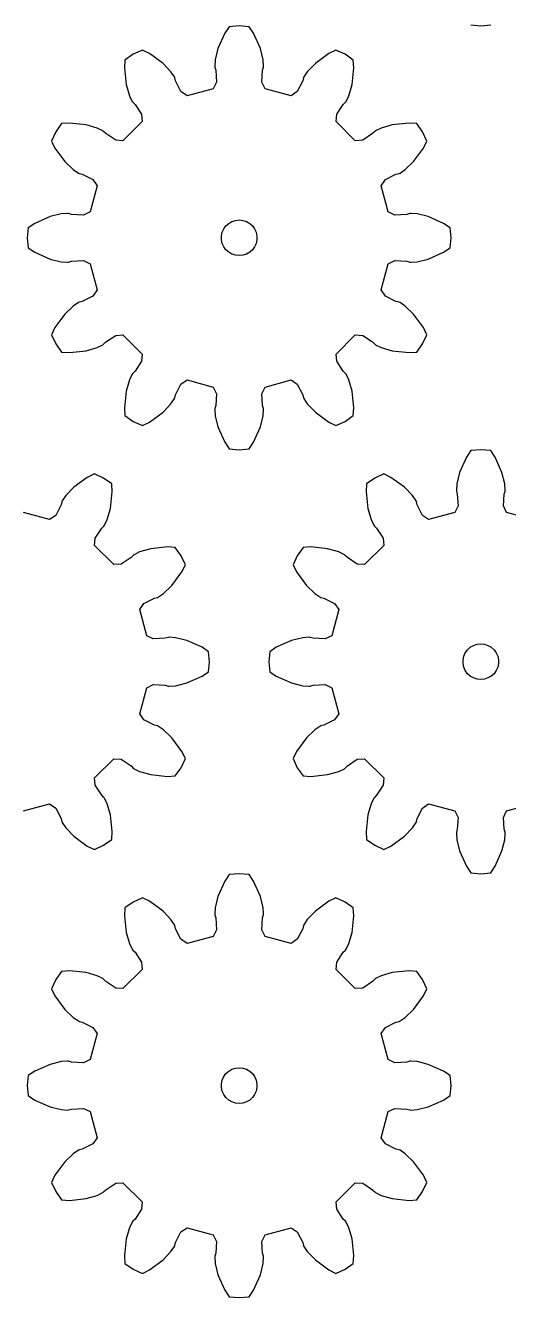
# Model space of a CAD drawing. Extents: x 0 to 198, y 0 to 214.
# Drawn here: x 81.1 to 121.8, y 0 to 107 of the extents above; entities that cross this region are included whole.
import ezdxf

# ---------------------------------------------------------------- set-up
doc = ezdxf.new("R2010")
doc.units = 0

msp = doc.modelspace()

# ---------------------------------------------------------------- linework, layer by layer
for p, q in [((118.61, 107.03), (119.45, 106.95)), ((119.45, 106.95), (120.3, 107.03)), ((97.91, 106.33), (97.34, 105.04)), ((98.28, 106.88), (97.91, 106.33)), ((99.13, 106.95), (98.28, 106.88)), ((99.97, 106.88), (99.13, 106.95)), ((100.34, 106.33), (99.97, 106.88)), ((100.91, 105.04), (100.34, 106.33)), ((90.98, 104.92), (90.21, 104.56)), ((91.58, 104.63), (90.98, 104.92)), ((97.34, 105.04), (97.11, 104.09)), ((101.15, 104.09), (100.91, 105.04)), ((107.27, 104.92), (106.68, 104.63)), ((108.04, 104.56), (107.27, 104.92)), ((89.52, 104.08), (89.48, 103.42)), ((90.21, 104.56), (89.52, 104.08)), ((92.72, 103.8), (91.58, 104.63)), ((93.39, 103.1), (92.72, 103.8)), ((97.11, 104.09), (97.07, 103.56)), ((101.18, 103.56), (101.15, 104.09)), ((105.54, 103.8), (104.86, 103.1)), ((106.68, 104.63), (105.54, 103.8)), ((108.73, 104.08), (108.04, 104.56)), ((108.78, 103.42), (108.73, 104.08)), ((89.48, 103.42), (89.63, 102.01)), ((93.69, 102.66), (93.39, 103.1)), ((97.07, 103.56), (97.08, 103.48)), ((97.08, 103.48), (97.15, 103.23)), ((97.15, 103.23), (97.22, 102.23)), ((101.04, 102.23), (101.1, 103.23)), ((101.1, 103.23), (101.17, 103.48)), ((101.17, 103.48), (101.18, 103.56)), ((104.86, 103.1), (104.57, 102.66)), ((108.63, 102.01), (108.78, 103.42)), ((89.63, 102.01), (89.9, 101.08)), ((93.72, 102.58), (93.69, 102.66)), ((93.78, 102.32), (93.72, 102.58)), ((94.23, 101.43), (93.78, 102.32)), ((96.94, 101.67), (94.74, 101.08)), ((97.22, 102.23), (96.94, 101.67)), ((101.31, 101.67), (101.04, 102.23)), ((103.51, 101.08), (101.31, 101.67)), ((104.47, 102.32), (104.02, 101.43)), ((104.53, 102.58), (104.47, 102.32)), ((104.57, 102.66), (104.53, 102.58)), ((108.36, 101.08), (108.63, 102.01)), ((89.9, 101.08), (90.13, 100.6)), ((90.13, 100.6), (90.18, 100.53)), ((94.74, 101.08), (94.23, 101.43)), ((104.02, 101.43), (103.51, 101.08)), ((108.07, 100.53), (108.12, 100.6)), ((108.12, 100.6), (108.36, 101.08)), ((90.18, 100.53), (90.37, 100.35)), ((90.37, 100.35), (90.92, 99.52)), ((90.92, 99.52), (90.96, 98.9)), ((107.29, 98.9), (107.33, 99.52)), ((107.33, 99.52), (107.89, 100.35)), ((107.89, 100.35), (108.07, 100.53)), ((84.18, 98.73), (83.69, 98.04)), ((84.84, 98.78), (84.18, 98.73)), ((86.24, 98.63), (84.84, 98.78)), ((87.17, 98.36), (86.24, 98.63)), ((90.96, 98.9), (89.35, 97.29)), ((108.9, 97.29), (107.29, 98.9)), ((112.01, 98.63), (111.08, 98.36)), ((113.42, 98.78), (112.01, 98.63)), ((114.08, 98.73), (113.42, 98.78)), ((114.56, 98.04), (114.08, 98.73)), ((83.69, 98.04), (83.33, 97.27)), ((87.65, 98.12), (87.17, 98.36)), ((87.72, 98.07), (87.65, 98.12)), ((87.9, 97.89), (87.72, 98.07)), ((88.74, 97.33), (87.9, 97.89)), ((110.35, 97.89), (109.52, 97.33)), ((110.53, 98.07), (110.35, 97.89)), ((110.6, 98.12), (110.53, 98.07)), ((111.08, 98.36), (110.6, 98.12)), ((114.92, 97.27), (114.56, 98.04)), ((83.33, 97.27), (83.62, 96.68)), ((83.62, 96.68), (84.46, 95.54)), ((89.35, 97.29), (88.74, 97.33)), ((109.52, 97.33), (108.9, 97.29)), ((113.8, 95.54), (114.63, 96.68)), ((114.63, 96.68), (114.92, 97.27)), ((84.46, 95.54), (85.16, 94.86)), ((113.1, 94.86), (113.8, 95.54)), ((85.16, 94.86), (85.6, 94.57)), ((85.6, 94.57), (85.68, 94.53)), ((85.68, 94.53), (85.93, 94.47)), ((85.93, 94.47), (86.82, 94.02)), ((111.43, 94.02), (112.32, 94.47)), ((112.32, 94.47), (112.58, 94.53)), ((112.58, 94.53), (112.66, 94.57)), ((112.66, 94.57), (113.1, 94.86)), ((87.17, 93.51), (86.58, 91.31)), ((86.82, 94.02), (87.17, 93.51)), ((111.08, 93.51), (111.43, 94.02)), ((111.67, 91.31), (111.08, 93.51)), ((84.16, 91.15), (83.22, 90.91)), ((84.69, 91.18), (84.16, 91.15)), ((84.78, 91.17), (84.69, 91.18)), ((85.03, 91.1), (84.78, 91.17)), ((86.02, 91.04), (85.03, 91.1)), ((86.58, 91.31), (86.02, 91.04)), ((112.23, 91.04), (111.67, 91.31)), ((113.23, 91.1), (112.23, 91.04)), ((113.48, 91.17), (113.23, 91.1)), ((113.56, 91.18), (113.48, 91.17)), ((114.09, 91.15), (113.56, 91.18)), ((115.04, 90.91), (114.09, 91.15)), ((81.38, 89.97), (81.3, 89.13)), ((81.93, 90.34), (81.38, 89.97)), ((83.22, 90.91), (81.93, 90.34)), ((97.7, 89.59), (97.83, 89.88)), ((97.83, 89.88), (98.01, 90.13)), ((98.01, 90.13), (98.25, 90.34)), ((98.25, 90.34), (98.52, 90.5)), ((98.52, 90.5), (98.81, 90.59)), ((98.81, 90.59), (99.13, 90.63)), ((99.13, 90.63), (99.44, 90.59)), ((99.44, 90.59), (99.74, 90.5)), ((99.74, 90.5), (100.01, 90.34)), ((100.01, 90.34), (100.24, 90.13)), ((100.24, 90.13), (100.43, 89.88)), ((100.43, 89.88), (100.55, 89.59)), ((116.33, 90.34), (115.04, 90.91)), ((116.88, 89.97), (116.33, 90.34)), ((116.95, 89.13), (116.88, 89.97)), ((81.3, 89.13), (81.38, 88.28)), ((97.63, 89.28), (97.7, 89.59)), ((97.63, 88.97), (97.63, 89.28)), ((97.7, 88.66), (97.63, 88.97)), ((100.55, 89.59), (100.62, 89.28)), ((100.62, 88.97), (100.55, 88.66)), ((100.62, 89.28), (100.62, 88.97)), ((116.88, 88.28), (116.95, 89.13)), ((81.38, 88.28), (81.93, 87.91)), ((81.93, 87.91), (83.22, 87.34)), ((97.83, 88.38), (97.7, 88.66)), ((98.01, 88.12), (97.83, 88.38)), ((98.25, 87.91), (98.01, 88.12)), ((98.52, 87.76), (98.25, 87.91)), ((98.81, 87.66), (98.52, 87.76)), ((99.74, 87.76), (99.44, 87.66)), ((100.01, 87.91), (99.74, 87.76)), ((100.24, 88.12), (100.01, 87.91)), ((100.43, 88.38), (100.24, 88.12)), ((100.55, 88.66), (100.43, 88.38)), ((115.04, 87.34), (116.33, 87.91)), ((116.33, 87.91), (116.88, 88.28)), ((83.22, 87.34), (84.16, 87.11)), ((84.16, 87.11), (84.69, 87.07)), ((84.69, 87.07), (84.78, 87.08)), ((84.78, 87.08), (85.03, 87.15)), ((85.03, 87.15), (86.02, 87.22)), ((86.02, 87.22), (86.58, 86.94)), ((86.58, 86.94), (87.17, 84.74)), ((99.13, 87.63), (98.81, 87.66)), ((99.44, 87.66), (99.13, 87.63)), ((111.08, 84.74), (111.67, 86.94)), ((111.67, 86.94), (112.23, 87.22)), ((112.23, 87.22), (113.23, 87.15)), ((113.23, 87.15), (113.48, 87.08)), ((113.48, 87.08), (113.56, 87.07)), ((113.56, 87.07), (114.09, 87.11)), ((114.09, 87.11), (115.04, 87.34)), ((87.17, 84.74), (86.82, 84.23)), ((111.43, 84.23), (111.08, 84.74)), ((85.6, 83.69), (85.16, 83.39)), ((85.68, 83.72), (85.6, 83.69)), ((85.93, 83.78), (85.68, 83.72)), ((86.82, 84.23), (85.93, 83.78)), ((112.32, 83.78), (111.43, 84.23)), ((112.58, 83.72), (112.32, 83.78)), ((112.66, 83.69), (112.58, 83.72)), ((113.1, 83.39), (112.66, 83.69)), ((84.46, 82.72), (83.62, 81.58)), ((85.16, 83.39), (84.46, 82.72)), ((113.8, 82.72), (113.1, 83.39)), ((114.63, 81.58), (113.8, 82.72)), ((83.62, 81.58), (83.33, 80.98)), ((114.92, 80.98), (114.63, 81.58)), ((83.33, 80.98), (83.69, 80.21)), ((87.72, 80.18), (87.9, 80.37)), ((87.9, 80.37), (88.74, 80.92)), ((88.74, 80.92), (89.35, 80.96)), ((89.35, 80.96), (90.96, 79.35)), ((107.29, 79.35), (108.9, 80.96)), ((108.9, 80.96), (109.52, 80.92)), ((109.52, 80.92), (110.35, 80.37)), ((110.35, 80.37), (110.53, 80.18)), ((114.56, 80.21), (114.92, 80.98)), ((83.69, 80.21), (84.18, 79.52)), ((84.18, 79.52), (84.84, 79.48)), ((84.84, 79.48), (86.24, 79.63)), ((86.24, 79.63), (87.17, 79.9)), ((87.17, 79.9), (87.65, 80.13)), ((87.65, 80.13), (87.72, 80.18)), ((90.96, 79.35), (90.92, 78.74)), ((107.33, 78.74), (107.29, 79.35)), ((110.53, 80.18), (110.6, 80.13)), ((110.6, 80.13), (111.08, 79.9)), ((111.08, 79.9), (112.01, 79.63)), ((112.01, 79.63), (113.42, 79.48)), ((113.42, 79.48), (114.08, 79.52)), ((114.08, 79.52), (114.56, 80.21)), ((90.92, 78.74), (90.37, 77.9)), ((107.89, 77.9), (107.33, 78.74)), ((89.9, 77.17), (89.63, 76.24)), ((90.13, 77.65), (89.9, 77.17)), ((90.18, 77.72), (90.13, 77.65)), ((90.37, 77.9), (90.18, 77.72)), ((94.23, 76.82), (94.74, 77.17)), ((94.74, 77.17), (96.94, 76.58)), ((101.31, 76.58), (103.51, 77.17)), ((103.51, 77.17), (104.02, 76.82)), ((108.07, 77.72), (107.89, 77.9)), ((108.12, 77.65), (108.07, 77.72)), ((108.36, 77.17), (108.12, 77.65)), ((108.63, 76.24), (108.36, 77.17)), ((89.63, 76.24), (89.48, 74.84)), ((93.78, 75.93), (94.23, 76.82)), ((96.94, 76.58), (97.22, 76.02)), ((97.22, 76.02), (97.15, 75.03)), ((101.04, 76.02), (101.31, 76.58)), ((101.1, 75.03), (101.04, 76.02)), ((104.02, 76.82), (104.47, 75.93)), ((108.78, 74.84), (108.63, 76.24)), ((92.72, 74.46), (93.39, 75.16)), ((93.39, 75.16), (93.69, 75.6)), ((93.69, 75.6), (93.72, 75.68)), ((93.72, 75.68), (93.78, 75.93)), ((97.15, 75.03), (97.08, 74.78)), ((101.17, 74.78), (101.1, 75.03)), ((104.47, 75.93), (104.53, 75.68)), ((104.53, 75.68), (104.57, 75.6)), ((104.57, 75.6), (104.86, 75.16)), ((104.86, 75.16), (105.54, 74.46)), ((89.48, 74.84), (89.52, 74.18)), ((89.52, 74.18), (90.21, 73.69)), ((91.58, 73.62), (92.72, 74.46)), ((97.08, 74.78), (97.07, 74.69)), ((97.07, 74.69), (97.11, 74.16)), ((97.11, 74.16), (97.34, 73.22)), ((100.91, 73.22), (101.15, 74.16)), ((101.15, 74.16), (101.18, 74.69)), ((101.18, 74.69), (101.17, 74.78)), ((105.54, 74.46), (106.68, 73.62)), ((108.04, 73.69), (108.73, 74.18)), ((108.73, 74.18), (108.78, 74.84)), ((90.21, 73.69), (90.98, 73.33)), ((90.98, 73.33), (91.58, 73.62)), ((97.34, 73.22), (97.91, 71.93)), ((100.34, 71.93), (100.91, 73.22)), ((106.68, 73.62), (107.27, 73.33)), ((107.27, 73.33), (108.04, 73.69)), ((97.91, 71.93), (98.28, 71.38)), ((99.97, 71.38), (100.34, 71.93)), ((98.28, 71.38), (99.13, 71.3)), ((99.13, 71.3), (99.97, 71.38)), ((118.24, 70.68), (117.67, 69.38)), ((118.61, 71.23), (118.24, 70.68)), ((119.45, 71.3), (118.61, 71.23)), ((120.3, 71.23), (119.45, 71.3)), ((120.67, 70.68), (120.3, 71.23)), ((121.24, 69.38), (120.67, 70.68)), ((86.35, 68.98), (85.21, 68.15)), ((86.95, 69.27), (86.35, 68.98)), ((87.71, 68.91), (86.95, 69.27)), ((88.41, 68.43), (87.71, 68.91)), ((110.54, 68.91), (109.85, 68.43)), ((111.31, 69.27), (110.54, 68.91)), ((111.9, 68.98), (111.31, 69.27)), ((113.04, 68.15), (111.9, 68.98)), ((117.67, 69.38), (117.43, 68.44)), ((121.47, 68.44), (121.24, 69.38)), ((84.54, 67.45), (84.24, 67.01)), ((85.21, 68.15), (84.54, 67.45)), ((88.3, 66.36), (88.45, 67.77)), ((88.45, 67.77), (88.41, 68.43)), ((109.85, 68.43), (109.8, 67.77)), ((109.8, 67.77), (109.95, 66.36)), ((113.72, 67.45), (113.04, 68.15)), ((114.01, 67.01), (113.72, 67.45)), ((117.43, 68.44), (117.4, 67.91)), ((117.4, 67.91), (117.41, 67.83)), ((117.41, 67.83), (117.48, 67.58)), ((117.48, 67.58), (117.54, 66.58)), ((121.36, 66.58), (121.42, 67.58)), ((121.42, 67.58), (121.5, 67.83)), ((121.51, 67.91), (121.47, 68.44)), ((121.5, 67.83), (121.51, 67.91)), ((84.14, 66.67), (83.7, 65.78)), ((84.21, 66.93), (84.14, 66.67)), ((84.24, 67.01), (84.21, 66.93)), ((88.03, 65.43), (88.3, 66.36)), ((109.95, 66.36), (110.22, 65.43)), ((114.05, 66.93), (114.01, 67.01)), ((114.11, 66.67), (114.05, 66.93)), ((114.56, 65.78), (114.11, 66.67)), ((117.54, 66.58), (117.27, 66.02)), ((121.63, 66.02), (121.36, 66.58)), ((83.18, 65.43), (80.98, 66.02)), ((83.7, 65.78), (83.18, 65.43)), ((87.8, 64.95), (88.03, 65.43)), ((110.22, 65.43), (110.45, 64.95)), ((115.07, 65.43), (114.56, 65.78)), ((117.27, 66.02), (115.07, 65.43)), ((123.83, 65.43), (121.63, 66.02)), ((87.01, 63.87), (87.56, 64.7)), ((87.56, 64.7), (87.75, 64.88)), ((87.75, 64.88), (87.8, 64.95)), ((110.45, 64.95), (110.51, 64.88)), ((110.51, 64.88), (110.69, 64.7)), ((110.69, 64.7), (111.25, 63.87)), ((86.96, 63.25), (87.01, 63.87)), ((88.57, 61.64), (86.96, 63.25)), ((93.09, 63.13), (91.69, 62.98)), ((93.75, 63.08), (93.09, 63.13)), ((105.16, 63.13), (104.5, 63.08)), ((106.57, 62.98), (105.16, 63.13)), ((111.29, 63.25), (109.68, 61.64)), ((111.25, 63.87), (111.29, 63.25)), ((90.03, 62.24), (89.19, 61.68)), ((90.21, 62.42), (90.03, 62.24)), ((90.28, 62.47), (90.21, 62.42)), ((90.75, 62.71), (90.28, 62.47)), ((91.69, 62.98), (90.75, 62.71)), ((94.24, 62.39), (93.75, 63.08)), ((94.6, 61.62), (94.24, 62.39)), ((104.01, 62.39), (103.66, 61.62)), ((104.5, 63.08), (104.01, 62.39)), ((107.5, 62.71), (106.57, 62.98)), ((107.98, 62.47), (107.5, 62.71)), ((108.05, 62.42), (107.98, 62.47)), ((108.23, 62.24), (108.05, 62.42)), ((109.06, 61.68), (108.23, 62.24)), ((89.19, 61.68), (88.57, 61.64)), ((93.47, 59.88), (94.3, 61.03)), ((94.3, 61.03), (94.6, 61.62)), ((103.66, 61.62), (103.95, 61.03)), ((103.95, 61.03), (104.78, 59.88)), ((109.68, 61.64), (109.06, 61.68)), ((92, 58.82), (92.25, 58.88)), ((92.25, 58.88), (92.33, 58.92)), ((92.33, 58.92), (92.77, 59.21)), ((92.77, 59.21), (93.47, 59.88)), ((104.78, 59.88), (105.48, 59.21)), ((105.48, 59.21), (105.92, 58.92)), ((105.92, 58.92), (106, 58.88)), ((106, 58.88), (106.25, 58.82)), ((90.76, 57.86), (91.1, 58.37)), ((91.35, 55.66), (90.76, 57.86)), ((91.1, 58.37), (92, 58.82)), ((106.25, 58.82), (107.15, 58.37)), ((107.5, 57.86), (106.91, 55.66)), ((107.15, 58.37), (107.5, 57.86)), ((91.9, 55.39), (91.35, 55.66)), ((106.91, 55.66), (106.35, 55.39)), ((92.9, 55.45), (91.9, 55.39)), ((93.15, 55.52), (92.9, 55.45)), ((93.24, 55.53), (93.15, 55.52)), ((93.77, 55.49), (93.24, 55.53)), ((94.71, 55.26), (93.77, 55.49)), ((96, 54.69), (94.71, 55.26)), ((96.55, 54.32), (96, 54.69)), ((102.25, 54.69), (101.7, 54.32)), ((103.54, 55.26), (102.25, 54.69)), ((104.49, 55.49), (103.54, 55.26)), ((105.01, 55.53), (104.49, 55.49)), ((105.1, 55.52), (105.01, 55.53)), ((105.35, 55.45), (105.1, 55.52)), ((106.35, 55.39), (105.35, 55.45)), ((118.34, 54.48), (118.57, 54.69)), ((118.57, 54.69), (118.84, 54.85)), ((118.84, 54.85), (119.14, 54.94)), ((119.14, 54.94), (119.45, 54.98)), ((119.45, 54.98), (119.76, 54.94)), ((119.76, 54.94), (120.06, 54.85)), ((120.06, 54.85), (120.33, 54.69)), ((120.33, 54.69), (120.57, 54.48)), ((96.63, 53.48), (96.55, 54.32)), ((101.7, 54.32), (101.63, 53.48)), ((117.96, 53.63), (118.03, 53.94)), ((117.96, 53.32), (117.96, 53.63)), ((118.03, 53.94), (118.15, 54.23)), ((118.15, 54.23), (118.34, 54.48)), ((120.57, 54.48), (120.75, 54.23)), ((120.75, 54.23), (120.88, 53.94)), ((120.88, 53.94), (120.94, 53.63)), ((120.94, 53.63), (120.94, 53.32)), ((96, 52.26), (96.55, 52.63)), ((96.55, 52.63), (96.63, 53.48)), ((101.63, 53.48), (101.7, 52.63)), ((101.7, 52.63), (102.25, 52.26)), ((118.03, 53.01), (117.96, 53.32)), ((118.15, 52.73), (118.03, 53.01)), ((118.34, 52.47), (118.15, 52.73)), ((118.57, 52.26), (118.34, 52.47)), ((120.57, 52.47), (120.33, 52.26)), ((120.75, 52.73), (120.57, 52.47)), ((120.88, 53.01), (120.75, 52.73)), ((120.94, 53.32), (120.88, 53.01)), ((91.35, 51.29), (91.9, 51.56)), ((91.9, 51.56), (92.9, 51.5)), ((92.9, 51.5), (93.15, 51.43)), ((93.15, 51.43), (93.24, 51.42)), ((93.24, 51.42), (93.77, 51.46)), ((93.77, 51.46), (94.71, 51.69)), ((94.71, 51.69), (96, 52.26)), ((102.25, 52.26), (103.54, 51.69)), ((103.54, 51.69), (104.49, 51.46)), ((104.49, 51.46), (105.01, 51.42)), ((105.01, 51.42), (105.1, 51.43)), ((105.1, 51.43), (105.35, 51.5)), ((105.35, 51.5), (106.35, 51.56)), ((106.35, 51.56), (106.91, 51.29)), ((118.84, 52.11), (118.57, 52.26)), ((119.14, 52.01), (118.84, 52.11)), ((119.45, 51.98), (119.14, 52.01)), ((119.76, 52.01), (119.45, 51.98)), ((120.06, 52.11), (119.76, 52.01)), ((120.33, 52.26), (120.06, 52.11)), ((90.76, 49.09), (91.35, 51.29)), ((106.91, 51.29), (107.5, 49.09)), ((91.1, 48.58), (90.76, 49.09)), ((92, 48.13), (91.1, 48.58)), ((107.15, 48.58), (106.25, 48.13)), ((107.5, 49.09), (107.15, 48.58)), ((92.25, 48.07), (92, 48.13)), ((92.33, 48.04), (92.25, 48.07)), ((92.77, 47.74), (92.33, 48.04)), ((93.47, 47.07), (92.77, 47.74)), ((105.48, 47.74), (104.78, 47.07)), ((105.92, 48.04), (105.48, 47.74)), ((106, 48.07), (105.92, 48.04)), ((106.25, 48.13), (106, 48.07)), ((94.3, 45.93), (93.47, 47.07)), ((104.78, 47.07), (103.95, 45.93)), ((86.96, 43.7), (88.57, 45.31)), ((88.57, 45.31), (89.19, 45.27)), ((89.19, 45.27), (90.03, 44.72)), ((94.24, 44.56), (94.6, 45.33)), ((94.6, 45.33), (94.3, 45.93)), ((103.95, 45.93), (103.66, 45.33)), ((103.66, 45.33), (104.01, 44.56)), ((108.23, 44.72), (109.06, 45.27)), ((109.06, 45.27), (109.68, 45.31)), ((109.68, 45.31), (111.29, 43.7)), ((90.03, 44.72), (90.21, 44.53)), ((90.21, 44.53), (90.28, 44.48)), ((90.28, 44.48), (90.75, 44.25)), ((90.75, 44.25), (91.69, 43.98)), ((91.69, 43.98), (93.09, 43.82)), ((93.09, 43.82), (93.75, 43.87)), ((93.75, 43.87), (94.24, 44.56)), ((104.01, 44.56), (104.5, 43.87)), ((104.5, 43.87), (105.16, 43.82)), ((105.16, 43.82), (106.57, 43.98)), ((106.57, 43.98), (107.5, 44.25)), ((107.5, 44.25), (107.98, 44.48)), ((107.98, 44.48), (108.05, 44.53)), ((108.05, 44.53), (108.23, 44.72)), ((87.01, 43.08), (86.96, 43.7)), ((87.56, 42.25), (87.01, 43.08)), ((111.25, 43.08), (110.69, 42.25)), ((111.29, 43.7), (111.25, 43.08)), ((87.75, 42.07), (87.56, 42.25)), ((87.8, 42), (87.75, 42.07)), ((88.03, 41.52), (87.8, 42)), ((110.45, 42), (110.22, 41.52)), ((110.51, 42.07), (110.45, 42)), ((110.69, 42.25), (110.51, 42.07)), ((80.98, 40.93), (83.18, 41.52)), ((83.18, 41.52), (83.7, 41.17)), ((83.7, 41.17), (84.14, 40.28)), ((88.3, 40.59), (88.03, 41.52)), ((110.22, 41.52), (109.95, 40.59)), ((114.11, 40.28), (114.56, 41.17)), ((114.56, 41.17), (115.07, 41.52)), ((115.07, 41.52), (117.27, 40.93)), ((117.27, 40.93), (117.54, 40.37)), ((121.36, 40.37), (121.63, 40.93)), ((121.63, 40.93), (123.83, 41.52)), ((84.14, 40.28), (84.21, 40.03)), ((84.21, 40.03), (84.24, 39.95)), ((84.24, 39.95), (84.54, 39.51)), ((88.45, 39.19), (88.3, 40.59)), ((109.95, 40.59), (109.8, 39.19)), ((113.72, 39.51), (114.01, 39.95)), ((114.01, 39.95), (114.05, 40.03)), ((114.05, 40.03), (114.11, 40.28)), ((117.54, 40.37), (117.48, 39.38)), ((121.42, 39.38), (121.36, 40.37)), ((84.54, 39.51), (85.21, 38.81)), ((85.21, 38.81), (86.35, 37.97)), ((87.71, 38.04), (88.41, 38.52)), ((88.41, 38.52), (88.45, 39.19)), ((109.8, 39.19), (109.85, 38.52)), ((109.85, 38.52), (110.54, 38.04)), ((111.9, 37.97), (113.04, 38.81)), ((113.04, 38.81), (113.72, 39.51)), ((117.41, 39.13), (117.4, 39.04)), ((117.4, 39.04), (117.43, 38.51)), ((117.48, 39.38), (117.41, 39.13)), ((121.5, 39.13), (121.42, 39.38)), ((121.47, 38.51), (121.51, 39.04)), ((121.51, 39.04), (121.5, 39.13)), ((86.35, 37.97), (86.95, 37.68)), ((86.95, 37.68), (87.71, 38.04)), ((110.54, 38.04), (111.31, 37.68)), ((111.31, 37.68), (111.9, 37.97)), ((117.43, 38.51), (117.67, 37.57)), ((117.67, 37.57), (118.24, 36.28)), ((120.67, 36.28), (121.24, 37.57)), ((121.24, 37.57), (121.47, 38.51)), ((98.28, 35.58), (97.91, 35.03)), ((99.13, 35.65), (98.28, 35.58)), ((99.97, 35.58), (99.13, 35.65)), ((100.34, 35.03), (99.97, 35.58)), ((118.24, 36.28), (118.61, 35.72)), ((118.61, 35.72), (119.45, 35.65)), ((119.45, 35.65), (120.3, 35.72)), ((120.3, 35.72), (120.67, 36.28)), ((97.91, 35.03), (97.34, 33.73)), ((100.91, 33.73), (100.34, 35.03)), ((90.21, 33.26), (89.52, 32.78)), ((90.98, 33.62), (90.21, 33.26)), ((91.58, 33.33), (90.98, 33.62)), ((92.72, 32.5), (91.58, 33.33)), ((97.34, 33.73), (97.11, 32.79)), ((101.15, 32.79), (100.91, 33.73)), ((106.68, 33.33), (105.54, 32.5)), ((107.27, 33.62), (106.68, 33.33)), ((108.04, 33.26), (107.27, 33.62)), ((108.73, 32.78), (108.04, 33.26)), ((89.52, 32.78), (89.48, 32.11)), ((89.48, 32.11), (89.63, 30.71)), ((93.39, 31.8), (92.72, 32.5)), ((97.11, 32.79), (97.07, 32.26)), ((97.07, 32.26), (97.08, 32.18)), ((97.08, 32.18), (97.15, 31.93)), ((101.1, 31.93), (101.17, 32.18)), ((101.18, 32.26), (101.15, 32.79)), ((101.17, 32.18), (101.18, 32.26)), ((105.54, 32.5), (104.86, 31.8)), ((108.63, 30.71), (108.78, 32.11)), ((108.78, 32.11), (108.73, 32.78)), ((93.69, 31.36), (93.39, 31.8)), ((93.72, 31.28), (93.69, 31.36)), ((93.78, 31.02), (93.72, 31.28)), ((97.15, 31.93), (97.22, 30.93)), ((101.04, 30.93), (101.1, 31.93)), ((104.53, 31.28), (104.47, 31.02)), ((104.57, 31.36), (104.53, 31.28)), ((104.86, 31.8), (104.57, 31.36)), ((89.63, 30.71), (89.9, 29.78)), ((94.23, 30.13), (93.78, 31.02)), ((94.74, 29.78), (94.23, 30.13)), ((96.94, 30.37), (94.74, 29.78)), ((97.22, 30.93), (96.94, 30.37)), ((101.31, 30.37), (101.04, 30.93)), ((103.51, 29.78), (101.31, 30.37)), ((104.02, 30.13), (103.51, 29.78)), ((104.47, 31.02), (104.02, 30.13)), ((108.36, 29.78), (108.63, 30.71)), ((89.9, 29.78), (90.13, 29.3)), ((90.13, 29.3), (90.18, 29.23)), ((90.18, 29.23), (90.37, 29.05)), ((90.37, 29.05), (90.92, 28.22)), ((107.33, 28.22), (107.89, 29.05)), ((107.89, 29.05), (108.07, 29.23)), ((108.07, 29.23), (108.12, 29.3)), ((108.12, 29.3), (108.36, 29.78)), ((90.92, 28.22), (90.96, 27.6)), ((107.29, 27.6), (107.33, 28.22)), ((84.18, 27.43), (83.69, 26.74)), ((84.84, 27.48), (84.18, 27.43)), ((86.24, 27.33), (84.84, 27.48)), ((87.17, 27.06), (86.24, 27.33)), ((87.65, 26.82), (87.17, 27.06)), ((87.72, 26.77), (87.65, 26.82)), ((87.9, 26.58), (87.72, 26.77)), ((90.96, 27.6), (89.35, 25.99)), ((108.9, 25.99), (107.29, 27.6)), ((110.53, 26.77), (110.35, 26.58)), ((110.6, 26.82), (110.53, 26.77)), ((111.08, 27.06), (110.6, 26.82)), ((112.01, 27.33), (111.08, 27.06)), ((113.42, 27.48), (112.01, 27.33)), ((114.08, 27.43), (113.42, 27.48)), ((114.56, 26.74), (114.08, 27.43)), ((83.69, 26.74), (83.33, 25.97)), ((83.33, 25.97), (83.62, 25.37)), ((88.74, 26.03), (87.9, 26.58)), ((89.35, 25.99), (88.74, 26.03)), ((109.52, 26.03), (108.9, 25.99)), ((110.35, 26.58), (109.52, 26.03)), ((114.92, 25.97), (114.56, 26.74)), ((114.63, 25.37), (114.92, 25.97)), ((83.62, 25.37), (84.46, 24.23)), ((113.8, 24.23), (114.63, 25.37)), ((84.46, 24.23), (85.16, 23.56)), ((85.16, 23.56), (85.6, 23.27)), ((112.66, 23.27), (113.1, 23.56)), ((113.1, 23.56), (113.8, 24.23)), ((85.6, 23.27), (85.68, 23.23)), ((85.68, 23.23), (85.93, 23.17)), ((85.93, 23.17), (86.82, 22.72)), ((86.82, 22.72), (87.17, 22.21)), ((111.08, 22.21), (111.43, 22.72)), ((111.43, 22.72), (112.32, 23.17)), ((112.32, 23.17), (112.58, 23.23)), ((112.58, 23.23), (112.66, 23.27)), ((87.17, 22.21), (86.58, 20.01)), ((111.67, 20.01), (111.08, 22.21)), ((83.22, 19.61), (81.93, 19.04)), ((84.16, 19.84), (83.22, 19.61)), ((84.69, 19.88), (84.16, 19.84)), ((84.78, 19.87), (84.69, 19.88)), ((85.03, 19.8), (84.78, 19.87)), ((86.02, 19.74), (85.03, 19.8)), ((86.58, 20.01), (86.02, 19.74)), ((98.52, 19.2), (98.81, 19.29)), ((98.81, 19.29), (99.13, 19.33)), ((99.13, 19.33), (99.44, 19.29)), ((99.44, 19.29), (99.74, 19.2)), ((112.23, 19.74), (111.67, 20.01)), ((113.23, 19.8), (112.23, 19.74)), ((113.48, 19.87), (113.23, 19.8)), ((113.56, 19.88), (113.48, 19.87)), ((114.09, 19.84), (113.56, 19.88)), ((115.04, 19.61), (114.09, 19.84)), ((116.33, 19.04), (115.04, 19.61)), ((81.38, 18.67), (81.3, 17.83)), ((81.93, 19.04), (81.38, 18.67)), ((97.63, 17.98), (97.7, 18.29)), ((97.7, 18.29), (97.83, 18.58)), ((97.83, 18.58), (98.01, 18.83)), ((98.01, 18.83), (98.25, 19.04)), ((98.25, 19.04), (98.52, 19.2)), ((99.74, 19.2), (100.01, 19.04)), ((100.01, 19.04), (100.24, 18.83)), ((100.24, 18.83), (100.43, 18.58)), ((100.43, 18.58), (100.55, 18.29)), ((100.55, 18.29), (100.62, 17.98)), ((116.88, 18.67), (116.33, 19.04)), ((116.95, 17.83), (116.88, 18.67)), ((81.3, 17.83), (81.38, 16.98)), ((97.63, 17.67), (97.63, 17.98)), ((97.7, 17.36), (97.63, 17.67)), ((97.83, 17.08), (97.7, 17.36)), ((100.55, 17.36), (100.43, 17.08)), ((100.62, 17.67), (100.55, 17.36)), ((100.62, 17.98), (100.62, 17.67)), ((116.88, 16.98), (116.95, 17.83)), ((81.38, 16.98), (81.93, 16.61)), ((81.93, 16.61), (83.22, 16.04)), ((98.01, 16.82), (97.83, 17.08)), ((98.25, 16.61), (98.01, 16.82)), ((98.52, 16.46), (98.25, 16.61)), ((98.81, 16.36), (98.52, 16.46)), ((99.13, 16.33), (98.81, 16.36)), ((99.44, 16.36), (99.13, 16.33)), ((99.74, 16.46), (99.44, 16.36)), ((100.01, 16.61), (99.74, 16.46)), ((100.24, 16.82), (100.01, 16.61)), ((100.43, 17.08), (100.24, 16.82)), ((115.04, 16.04), (116.33, 16.61)), ((116.33, 16.61), (116.88, 16.98)), ((83.22, 16.04), (84.16, 15.81)), ((84.16, 15.81), (84.69, 15.77)), ((84.69, 15.77), (84.78, 15.78)), ((84.78, 15.78), (85.03, 15.85)), ((85.03, 15.85), (86.02, 15.91)), ((86.02, 15.91), (86.58, 15.64)), ((86.58, 15.64), (87.17, 13.44)), ((111.08, 13.44), (111.67, 15.64)), ((111.67, 15.64), (112.23, 15.91)), ((112.23, 15.91), (113.23, 15.85)), ((113.23, 15.85), (113.48, 15.78)), ((113.48, 15.78), (113.56, 15.77)), ((113.56, 15.77), (114.09, 15.81)), ((114.09, 15.81), (115.04, 16.04)), ((86.82, 12.93), (85.93, 12.48)), ((87.17, 13.44), (86.82, 12.93)), ((111.43, 12.93), (111.08, 13.44)), ((112.32, 12.48), (111.43, 12.93)), ((85.16, 12.09), (84.46, 11.42)), ((85.6, 12.39), (85.16, 12.09)), ((85.68, 12.42), (85.6, 12.39)), ((85.93, 12.48), (85.68, 12.42)), ((112.58, 12.42), (112.32, 12.48)), ((112.66, 12.39), (112.58, 12.42)), ((113.1, 12.09), (112.66, 12.39)), ((113.8, 11.42), (113.1, 12.09)), ((84.46, 11.42), (83.62, 10.28)), ((114.63, 10.28), (113.8, 11.42)), ((83.62, 10.28), (83.33, 9.68)), ((83.33, 9.68), (83.69, 8.91)), ((88.74, 9.62), (89.35, 9.66)), ((89.35, 9.66), (90.96, 8.05)), ((107.29, 8.05), (108.9, 9.66)), ((108.9, 9.66), (109.52, 9.62)), ((114.56, 8.91), (114.92, 9.68)), ((114.92, 9.68), (114.63, 10.28)), ((83.69, 8.91), (84.18, 8.22)), ((86.24, 8.32), (87.17, 8.59)), ((87.17, 8.59), (87.65, 8.83)), ((87.65, 8.83), (87.72, 8.88)), ((87.72, 8.88), (87.9, 9.07)), ((87.9, 9.07), (88.74, 9.62)), ((109.52, 9.62), (110.35, 9.07)), ((110.35, 9.07), (110.53, 8.88)), ((110.53, 8.88), (110.6, 8.83)), ((110.6, 8.83), (111.08, 8.59)), ((111.08, 8.59), (112.01, 8.32)), ((114.08, 8.22), (114.56, 8.91)), ((84.18, 8.22), (84.84, 8.17)), ((84.84, 8.17), (86.24, 8.32)), ((90.96, 8.05), (90.92, 7.43)), ((107.33, 7.43), (107.29, 8.05)), ((112.01, 8.32), (113.42, 8.17)), ((113.42, 8.17), (114.08, 8.22)), ((90.18, 6.42), (90.13, 6.35)), ((90.37, 6.6), (90.18, 6.42)), ((90.92, 7.43), (90.37, 6.6)), ((107.89, 6.6), (107.33, 7.43)), ((108.07, 6.42), (107.89, 6.6)), ((108.12, 6.35), (108.07, 6.42)), ((89.9, 5.87), (89.63, 4.94)), ((90.13, 6.35), (89.9, 5.87)), ((93.78, 4.63), (94.23, 5.52)), ((94.23, 5.52), (94.74, 5.87)), ((94.74, 5.87), (96.94, 5.28)), ((101.31, 5.28), (103.51, 5.87)), ((103.51, 5.87), (104.02, 5.52)), ((104.02, 5.52), (104.47, 4.63)), ((108.36, 5.87), (108.12, 6.35)), ((108.63, 4.94), (108.36, 5.87)), ((89.63, 4.94), (89.48, 3.54)), ((93.39, 3.86), (93.69, 4.29)), ((93.69, 4.29), (93.72, 4.38)), ((93.72, 4.38), (93.78, 4.63)), ((96.94, 5.28), (97.22, 4.72)), ((97.22, 4.72), (97.15, 3.72)), ((101.04, 4.72), (101.31, 5.28)), ((101.1, 3.72), (101.04, 4.72)), ((104.47, 4.63), (104.53, 4.38)), ((104.53, 4.38), (104.57, 4.29)), ((104.57, 4.29), (104.86, 3.86)), ((108.78, 3.54), (108.63, 4.94)), ((89.48, 3.54), (89.52, 2.87)), ((92.72, 3.16), (93.39, 3.86)), ((97.08, 3.48), (97.07, 3.39)), ((97.07, 3.39), (97.11, 2.86)), ((97.15, 3.72), (97.08, 3.48)), ((101.17, 3.48), (101.1, 3.72)), ((101.15, 2.86), (101.18, 3.39)), ((101.18, 3.39), (101.17, 3.48)), ((104.86, 3.86), (105.54, 3.16)), ((108.73, 2.87), (108.78, 3.54)), ((89.52, 2.87), (90.21, 2.39)), ((90.21, 2.39), (90.98, 2.03)), ((90.98, 2.03), (91.58, 2.32)), ((91.58, 2.32), (92.72, 3.16)), ((97.11, 2.86), (97.34, 1.92)), ((100.91, 1.92), (101.15, 2.86)), ((105.54, 3.16), (106.68, 2.32)), ((106.68, 2.32), (107.27, 2.03)), ((107.27, 2.03), (108.04, 2.39)), ((108.04, 2.39), (108.73, 2.87)), ((97.34, 1.92), (97.91, 0.62)), ((100.34, 0.62), (100.91, 1.92)), ((97.91, 0.62), (98.28, 0.07)), ((98.28, 0.07), (99.13, 0)), ((99.13, 0), (99.97, 0.07)), ((99.97, 0.07), (100.34, 0.62))]:
    msp.add_line(p, q)

doc.saveas('drawing.dxf')
